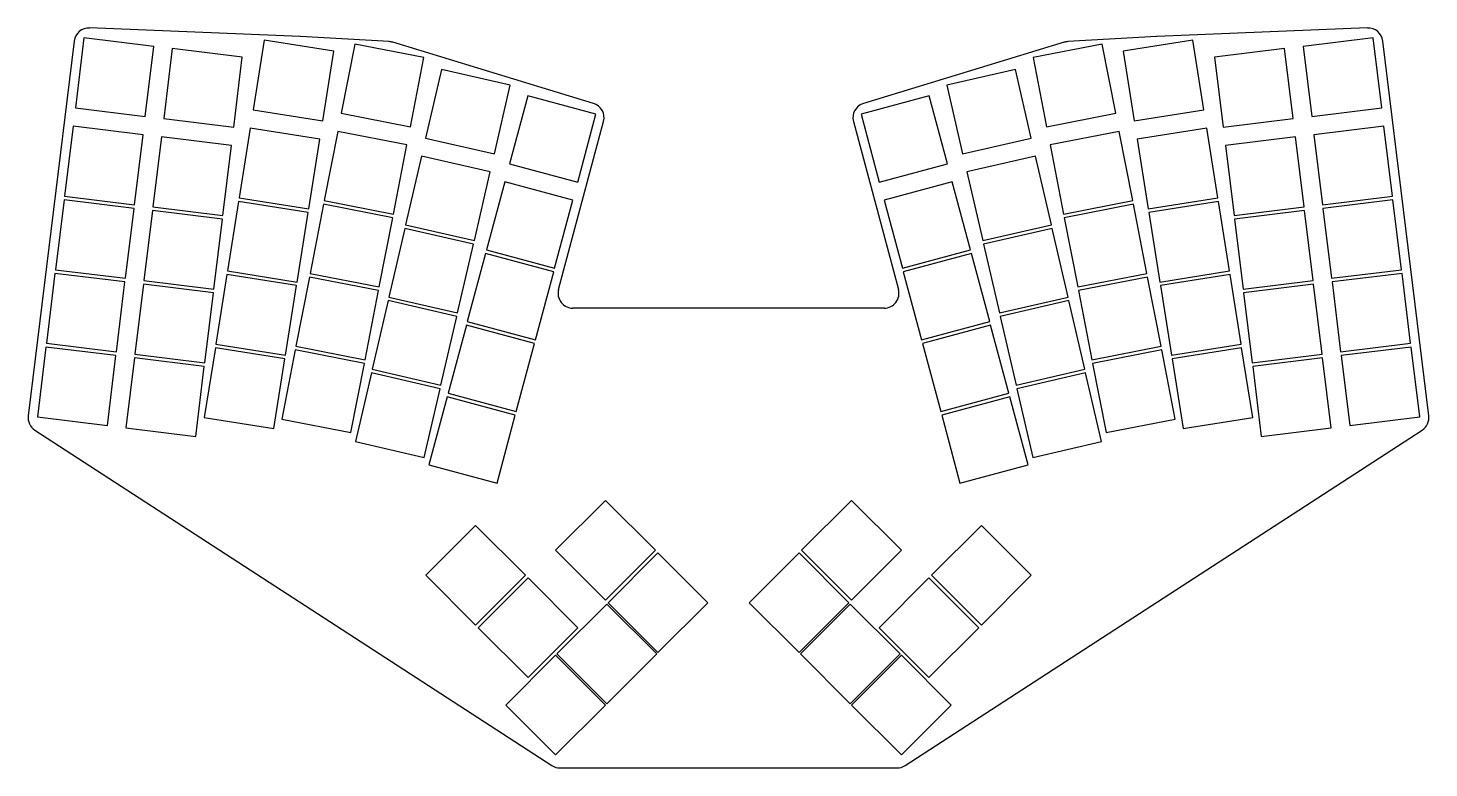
# Model space of a CAD drawing. Header units: millimetres. Extents: x 28 to 406, y -238 to -39.
import ezdxf

# ---------------------------------------------------------------- set-up
doc = ezdxf.new("R2010")
doc.units = ezdxf.units.MM

msp = doc.modelspace()

# ---------------------------------------------------------------- linework, layer by layer
for p, q in [((43.35, -41.36), (41.04, -60.22)), ((62.21, -43.68), (43.35, -41.36)), ((101.64, -41.02), (44.86, -38.72)), ((125.63, -42.4), (101.71, -41.03)), ((332.35, -41.03), (308.44, -42.4)), ((389.21, -38.72), (332.42, -41.02)), ((390.71, -41.36), (371.86, -43.68)), ((393.03, -60.22), (390.71, -41.36)), ((40.73, -42.23), (28.32, -143.29)), ((59.89, -62.54), (62.21, -43.68)), ((67.17, -44.29), (64.86, -63.14)), ((86.03, -46.6), (67.17, -44.29)), ((91.9, -42.01), (88.93, -60.78)), ((110.67, -44.98), (91.9, -42.01)), ((107.7, -63.75), (110.67, -44.98)), ((116.31, -43.06), (112.68, -61.72)), ((134.96, -46.69), (116.31, -43.06)), ((149.52, -49.58), (126.57, -42.56)), ((307.5, -42.56), (284.54, -49.58)), ((317.76, -43.06), (299.11, -46.69)), ((321.38, -61.72), (317.76, -43.06)), ((342.16, -42.01), (323.4, -44.98)), ((323.4, -44.98), (326.37, -63.75)), ((345.13, -60.78), (342.16, -42.01)), ((366.89, -44.29), (348.03, -46.6)), ((369.21, -63.14), (366.89, -44.29)), ((371.86, -43.68), (374.17, -62.54)), ((405.75, -143.29), (393.34, -42.23)), ((83.72, -65.46), (86.03, -46.6)), ((131.33, -65.34), (134.96, -46.69)), ((299.11, -46.69), (302.73, -65.34)), ((348.03, -46.6), (350.35, -65.46)), ((139.71, -49.88), (135.43, -68.39)), ((158.22, -54.15), (139.71, -49.88)), ((180.68, -59.05), (149.53, -49.58)), ((284.54, -49.58), (253.39, -59.05)), ((294.36, -49.88), (275.85, -54.15)), ((298.63, -68.39), (294.36, -49.88)), ((153.95, -72.67), (158.22, -54.15)), ((275.85, -54.15), (280.12, -72.67)), ((41.04, -60.22), (59.89, -62.54)), ((162.96, -57.02), (158.05, -75.37)), ((181.32, -61.94), (162.96, -57.02)), ((271.1, -57.02), (252.75, -61.94)), ((276.02, -75.37), (271.1, -57.02)), ((374.17, -62.54), (393.03, -60.22)), ((64.86, -63.14), (83.72, -65.46)), ((88.93, -60.78), (107.7, -63.75)), ((112.68, -61.72), (131.33, -65.34)), ((171.23, -109.23), (183.38, -63.91)), ((176.4, -80.29), (181.32, -61.94)), ((250.69, -63.91), (262.83, -109.23)), ((252.75, -61.94), (257.67, -80.29)), ((302.73, -65.34), (321.38, -61.72)), ((326.37, -63.75), (345.13, -60.78)), ((350.35, -65.46), (369.21, -63.14)), ((40.43, -65.18), (38.11, -84.04)), ((59.29, -67.5), (40.43, -65.18)), ((56.97, -86.36), (59.29, -67.5)), ((88.15, -65.71), (85.18, -84.48)), ((106.92, -68.69), (88.15, -65.71)), ((111.73, -66.62), (108.1, -85.27)), ((130.38, -70.25), (111.73, -66.62)), ((322.34, -66.62), (303.69, -70.25)), ((325.96, -85.27), (322.34, -66.62)), ((345.92, -65.71), (327.15, -68.69)), ((348.89, -84.48), (345.92, -65.71)), ((393.64, -65.18), (374.78, -67.5)), ((374.78, -67.5), (377.1, -86.36)), ((395.95, -84.04), (393.64, -65.18)), ((64.25, -68.11), (61.93, -86.97)), ((83.11, -70.42), (64.25, -68.11)), ((80.79, -89.28), (83.11, -70.42)), ((103.94, -87.45), (106.92, -68.69)), ((126.75, -88.9), (130.38, -70.25)), ((135.43, -68.39), (153.95, -72.67)), ((280.12, -72.67), (298.63, -68.39)), ((303.69, -70.25), (307.31, -88.9)), ((327.15, -68.69), (330.12, -87.45)), ((369.82, -68.11), (350.96, -70.42)), ((350.96, -70.42), (353.27, -89.28)), ((372.13, -86.97), (369.82, -68.11)), ((134.31, -73.27), (130.03, -91.78)), ((152.82, -77.54), (134.31, -73.27)), ((158.05, -75.37), (176.4, -80.29)), ((257.67, -80.29), (276.02, -75.37)), ((299.76, -73.27), (281.25, -77.54)), ((304.03, -91.78), (299.76, -73.27)), ((148.55, -96.05), (152.82, -77.54)), ((281.25, -77.54), (285.52, -96.05)), ((156.75, -80.2), (151.84, -98.56)), ((175.11, -85.12), (156.75, -80.2)), ((277.31, -80.2), (258.96, -85.12)), ((282.23, -98.56), (277.31, -80.2)), ((37.99, -85.03), (35.67, -103.89)), ((56.85, -87.35), (37.99, -85.03)), ((38.11, -84.04), (56.97, -86.36)), ((85.02, -85.47), (82.05, -104.23)), ((103.79, -88.44), (85.02, -85.47)), ((85.18, -84.48), (103.94, -87.45)), ((107.91, -86.26), (104.29, -104.91)), ((126.56, -89.88), (107.91, -86.26)), ((108.1, -85.27), (126.75, -88.9)), ((170.19, -103.47), (175.11, -85.12)), ((258.96, -85.12), (263.88, -103.47)), ((307.31, -88.9), (325.96, -85.27)), ((326.15, -86.26), (307.5, -89.88)), ((329.78, -104.91), (326.15, -86.26)), ((330.12, -87.45), (348.89, -84.48)), ((349.05, -85.47), (330.28, -88.44)), ((352.02, -104.23), (349.05, -85.47)), ((377.1, -86.36), (395.95, -84.04)), ((396.08, -85.03), (377.22, -87.35)), ((398.39, -103.89), (396.08, -85.03)), ((54.53, -106.21), (56.85, -87.35)), ((61.81, -87.96), (59.5, -106.82)), ((80.67, -90.27), (61.81, -87.96)), ((61.93, -86.97), (80.79, -89.28)), ((78.35, -109.13), (80.67, -90.27)), ((100.81, -107.21), (103.79, -88.44)), ((122.94, -108.53), (126.56, -89.88)), ((307.5, -89.88), (311.13, -108.53)), ((330.28, -88.44), (333.25, -107.21)), ((353.27, -89.28), (372.13, -86.97)), ((372.26, -87.96), (353.4, -90.27)), ((353.4, -90.27), (355.71, -109.13)), ((374.57, -106.82), (372.26, -87.96)), ((377.22, -87.35), (379.53, -106.21)), ((129.81, -92.75), (125.53, -111.27)), ((148.32, -97.03), (129.81, -92.75)), ((130.03, -91.78), (148.55, -96.05)), ((285.52, -96.05), (304.03, -91.78)), ((304.26, -92.75), (285.74, -97.03)), ((308.53, -111.27), (304.26, -92.75)), ((144.05, -115.54), (148.32, -97.03)), ((285.74, -97.03), (290.02, -115.54)), ((151.58, -99.52), (146.66, -117.87)), ((169.93, -104.44), (151.58, -99.52)), ((151.84, -98.56), (170.19, -103.47)), ((263.88, -103.47), (282.23, -98.56)), ((282.49, -99.52), (264.14, -104.44)), ((287.41, -117.87), (282.49, -99.52)), ((35.55, -104.88), (33.24, -123.74)), ((54.41, -107.2), (35.55, -104.88)), ((35.67, -103.89), (54.53, -106.21)), ((81.89, -105.22), (78.92, -123.99)), ((100.66, -108.19), (81.89, -105.22)), ((82.05, -104.23), (100.81, -107.21)), ((104.29, -104.91), (122.94, -108.53)), ((165.01, -122.79), (169.93, -104.44)), ((264.14, -104.44), (269.05, -122.79)), ((311.13, -108.53), (329.78, -104.91)), ((333.25, -107.21), (352.02, -104.23)), ((352.17, -105.22), (333.41, -108.19)), ((355.15, -123.99), (352.17, -105.22)), ((379.53, -106.21), (398.39, -103.89)), ((398.51, -104.88), (379.66, -107.2)), ((400.83, -123.74), (398.51, -104.88)), ((52.09, -126.06), (54.41, -107.2)), ((59.37, -107.81), (57.06, -126.67)), ((78.23, -110.13), (59.37, -107.81)), ((59.5, -106.82), (78.35, -109.13)), ((97.69, -126.96), (100.66, -108.19)), ((104.1, -105.89), (100.47, -124.54)), ((122.75, -109.51), (104.1, -105.89)), ((329.97, -105.89), (311.32, -109.51)), ((333.6, -124.54), (329.97, -105.89)), ((333.41, -108.19), (336.38, -126.96)), ((355.71, -109.13), (374.57, -106.82)), ((374.69, -107.81), (355.83, -110.13)), ((377.01, -126.67), (374.69, -107.81)), ((379.66, -107.2), (381.97, -126.06)), ((75.92, -128.98), (78.23, -110.13)), ((119.12, -128.17), (122.75, -109.51)), ((125.31, -112.24), (121.04, -130.75)), ((143.82, -116.51), (125.31, -112.24)), ((125.53, -111.27), (144.05, -115.54)), ((290.02, -115.54), (308.53, -111.27)), ((308.76, -112.24), (290.24, -116.51)), ((313.03, -130.75), (308.76, -112.24)), ((311.32, -109.51), (314.94, -128.17)), ((355.83, -110.13), (358.15, -128.98)), ((139.55, -135.03), (143.82, -116.51)), ((258.97, -114.26), (175.1, -114.26)), ((290.24, -116.51), (294.52, -135.03)), ((146.4, -118.84), (141.48, -137.19)), ((164.75, -123.76), (146.4, -118.84)), ((146.66, -117.87), (165.01, -122.79)), ((269.05, -122.79), (287.41, -117.87)), ((287.67, -118.84), (269.31, -123.76)), ((292.58, -137.19), (287.67, -118.84)), ((33.24, -123.74), (52.09, -126.06)), ((78.92, -123.99), (97.69, -126.96)), ((100.47, -124.54), (119.12, -128.17)), ((159.84, -142.11), (164.75, -123.76)), ((269.31, -123.76), (274.23, -142.11)), ((314.94, -128.17), (333.6, -124.54)), ((336.38, -126.96), (355.15, -123.99)), ((381.97, -126.06), (400.83, -123.74)), ((33.11, -124.74), (30.8, -143.59)), ((51.97, -127.05), (33.11, -124.74)), ((49.66, -145.91), (51.97, -127.05)), ((56.94, -127.66), (54.62, -146.52)), ((75.79, -129.98), (56.94, -127.66)), ((57.06, -126.67), (75.92, -128.98)), ((78.76, -124.97), (75.79, -143.74)), ((97.53, -127.95), (78.76, -124.97)), ((94.56, -146.71), (97.53, -127.95)), ((100.28, -125.52), (96.65, -144.17)), ((118.93, -129.15), (100.28, -125.52)), ((333.79, -125.52), (315.14, -129.15)), ((337.41, -144.17), (333.79, -125.52)), ((355.3, -124.97), (336.54, -127.95)), ((336.54, -127.95), (339.51, -146.71)), ((358.27, -143.74), (355.3, -124.97)), ((358.15, -128.98), (377.01, -126.67)), ((377.13, -127.66), (358.27, -129.98)), ((379.45, -146.52), (377.13, -127.66)), ((400.95, -124.74), (382.09, -127.05)), ((382.09, -127.05), (384.41, -145.91)), ((403.27, -143.59), (400.95, -124.74)), ((73.48, -148.83), (75.79, -129.98)), ((115.31, -147.8), (118.93, -129.15)), ((120.81, -131.73), (116.54, -150.24)), ((139.32, -136), (120.81, -131.73)), ((121.04, -130.75), (139.55, -135.03)), ((294.52, -135.03), (313.03, -130.75)), ((313.26, -131.73), (294.74, -136)), ((317.53, -150.24), (313.26, -131.73)), ((315.14, -129.15), (318.76, -147.8)), ((358.27, -129.98), (360.59, -148.83)), ((135.05, -154.51), (139.32, -136)), ((141.22, -138.16), (136.31, -156.51)), ((159.58, -143.08), (141.22, -138.16)), ((141.48, -137.19), (159.84, -142.11)), ((274.23, -142.11), (292.58, -137.19)), ((292.84, -138.16), (274.49, -143.08)), ((297.76, -156.51), (292.84, -138.16)), ((294.74, -136), (299.02, -154.51)), ((154.66, -161.43), (159.58, -143.08)), ((274.49, -143.08), (279.41, -161.43)), ((30.11, -147.13), (169.46, -237.61)), ((30.8, -143.59), (49.66, -145.91)), ((54.62, -146.52), (73.48, -148.83)), ((75.79, -143.74), (94.56, -146.71)), ((96.65, -144.17), (115.31, -147.8)), ((264.6, -237.61), (403.96, -147.13)), ((318.76, -147.8), (337.41, -144.17)), ((339.51, -146.71), (358.27, -143.74)), ((360.59, -148.83), (379.45, -146.52)), ((384.41, -145.91), (403.27, -143.59)), ((116.54, -150.24), (135.05, -154.51)), ((299.02, -154.51), (317.53, -150.24)), ((136.31, -156.51), (154.66, -161.43)), ((279.41, -161.43), (297.76, -156.51)), ((183.89, -166.13), (170.46, -179.56)), ((197.33, -179.56), (183.89, -166.13)), ((250.18, -166.13), (236.74, -179.56)), ((263.61, -179.56), (250.18, -166.13)), ((148.89, -172.85), (135.45, -186.28)), ((162.32, -186.28), (148.89, -172.85)), ((285.18, -172.85), (271.74, -186.28)), ((298.61, -186.28), (285.18, -172.85)), ((170.46, -179.56), (183.89, -193)), ((183.89, -193), (197.33, -179.56)), ((198.03, -180.27), (184.6, -193.71)), ((211.47, -193.71), (198.03, -180.27)), ((236.03, -180.27), (222.6, -193.71)), ((249.47, -193.71), (236.03, -180.27)), ((236.74, -179.56), (250.18, -193)), ((250.18, -193), (263.61, -179.56)), ((135.45, -186.28), (148.89, -199.72)), ((148.89, -199.72), (162.32, -186.28)), ((163.03, -186.99), (149.6, -200.42)), ((176.47, -200.42), (163.03, -186.99)), ((271.03, -186.99), (257.6, -200.42)), ((284.47, -200.42), (271.03, -186.99)), ((271.74, -186.28), (285.18, -199.72)), ((285.18, -199.72), (298.61, -186.28)), ((184.24, -194.06), (170.81, -207.5)), ((197.68, -207.5), (184.24, -194.06)), ((184.6, -193.71), (198.03, -207.14)), ((198.03, -207.14), (211.47, -193.71)), ((222.6, -193.71), (236.03, -207.14)), ((236.03, -207.14), (249.47, -193.71)), ((249.82, -194.06), (236.39, -207.5)), ((263.26, -207.5), (249.82, -194.06)), ((149.6, -200.42), (163.03, -213.86)), ((163.03, -213.86), (176.47, -200.42)), ((257.6, -200.42), (271.03, -213.86)), ((271.03, -213.86), (284.47, -200.42)), ((170.81, -207.5), (184.24, -220.93)), ((184.24, -220.93), (197.68, -207.5)), ((236.39, -207.5), (249.82, -220.93)), ((249.82, -220.93), (263.26, -207.5)), ((170.46, -207.85), (157.02, -221.28)), ((183.89, -221.28), (170.46, -207.85)), ((263.61, -207.85), (250.18, -221.28)), ((277.05, -221.28), (263.61, -207.85)), ((157.02, -221.28), (170.46, -234.72)), ((170.46, -234.72), (183.89, -221.28)), ((250.18, -221.28), (263.61, -234.72)), ((263.61, -234.72), (277.05, -221.28)), ((171.64, -238.25), (262.43, -238.25))]:
    msp.add_line(p, q)
for centre, start, end in [((44.7, -42.72), 87.681, 173), ((101.48, -45.02), 86.7257, 87.681), ((332.58, -45.02), 92.319, 93.2743), ((389.37, -42.72), 7, 92.319), ((125.4, -46.39), 73.002, 86.7257), ((308.66, -46.39), 93.2743, 106.998), ((150.69, -45.76), 253.002, 253.1005), ((283.37, -45.76), 286.8995, 286.998), ((179.51, -62.87), 345, 73.1005), ((254.55, -62.87), 106.8995, 195), ((175.1, -110.26), 165, 270), ((258.97, -110.26), 270, 15), ((32.29, -143.78), 173, 237.0055), ((401.78, -143.78), 302.9945, 7), ((171.64, -234.25), 237.0055, 270), ((262.43, -234.25), 270, 302.9945)]:
    msp.add_arc(centre, 4, start, end)

doc.saveas('drawing.dxf')
